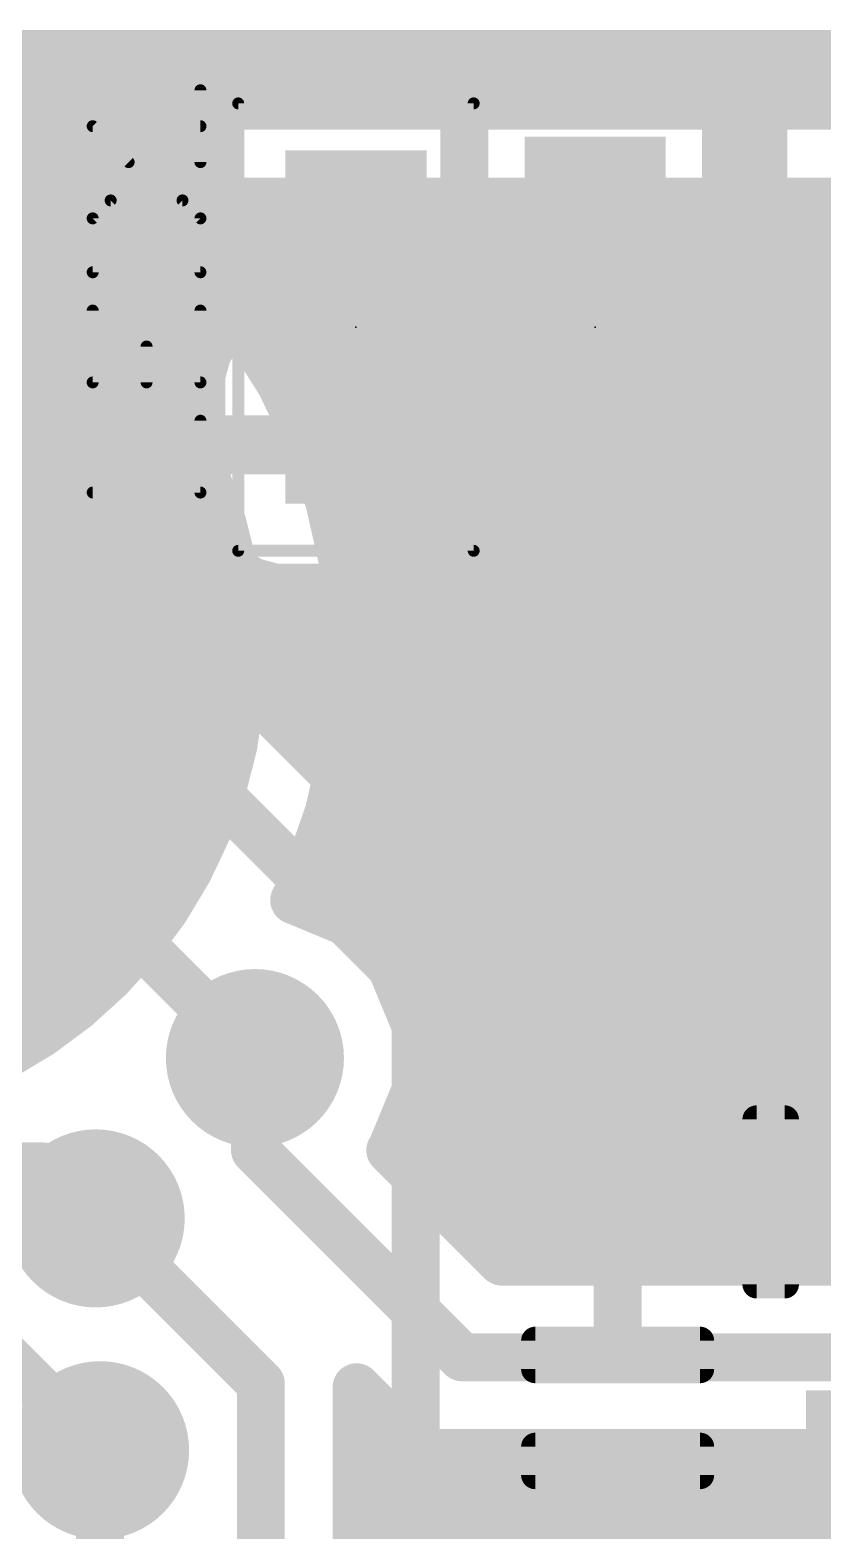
# Model space of a CAD drawing. Extents: x 2.9 to 30.2, y 6.6 to 27.7.
# Drawn here: x 17.16 to 20.53, y 13.43 to 19.8 of the extents above; entities that cross this region are included whole.
import ezdxf

# ---------------------------------------------------------------- set-up
doc = ezdxf.new("R2010")
doc.units = 0
for name, color, linetype in [('1', 22, 'CONTINUOUS'), ('16', 175, 'CONTINUOUS'), ('18', 82, 'CONTINUOUS'), ('21', 2, 'CONTINUOUS'), ('23', 7, 'CONTINUOUS'), ('39', 22, 'CONTINUOUS')]:
    doc.layers.add(name, color=color, linetype=linetype)

# ---------------------------------------------------------------- blocks, each defined once
blk = doc.blocks.new('PIE')
at = {"const_width": 0.5}
blk.add_lwpolyline([(0, -0.25, 1), (0, 0.25, 1), (0, -0.25)], format="xyb", dxfattribs=at)
blk = doc.blocks.new('RECT')
blk.add_solid([(-0.5, -0.5), (0.5, -0.5), (-0.5, 0.5), (0.5, 0.5)])
blk = doc.blocks.new('RECT131200X38400R50')
at = {"const_width": 0.06}
blk.add_lwpolyline([(0.38, -0.06), (0.38, 0.06, 0.4142), (0.35, 0.09), (-0.35, 0.09, 0.4142), (-0.38, 0.06), (-0.38, -0.06, 0.4142), (-0.35, -0.09), (0.35, -0.09, 0.4142)], format="xyb", close=True, dxfattribs=at)
blk.add_solid([(-0.365, -0.075), (0.365, -0.075), (-0.365, 0.075), (0.365, 0.075)])
blk = doc.blocks.new('ROUNDV')
at = {"const_width": 0.5}
blk.add_lwpolyline([(0, -0.25, 1), (0, 0.25, 1), (0, -0.25)], format="xyb", dxfattribs=at)

msp = doc.modelspace()

# ---------------------------------------------------------------- linework, layer by layer
at = {"layer": '1', "const_width": 0.2032}
for points in [[(16.9096, 19.702), (27.5419, 19.702)], [(18.1157, 19.5968), (17.9372, 19.4183)], [(18.9683, 19.5968), (18.1157, 19.5968)], [(19.021, 19.544), (18.9683, 19.5968)], [(19.1317, 19.6548), (19.021, 19.544)], [(19.9842, 19.6548), (19.1317, 19.6548)], [(20.1628, 19.4763), (19.9842, 19.6548)], [(20.4017, 19.6548), (20.2232, 19.4763)], [(21.2543, 19.6548), (20.4017, 19.6548)], [(16.9166, 19.5072), (18.0262, 19.5072)], [(20.1318, 19.5072), (20.2541, 19.5072)], [(20.1628, 18.6237), (20.1628, 19.4763)], [(20.2232, 19.4763), (20.2232, 18.6237)], [(17.9372, 19.4183), (17.9372, 18.6657)], [(16.3094, 19.304), (17.9372, 19.304)], [(20.1628, 19.304), (20.2232, 19.304)], [(16.9166, 19.1008), (17.9372, 19.1008)], [(20.1628, 19.1008), (20.2232, 19.1008)], [(18.55, 19.05), (18.542, 19.042)], [(19.558, 19.05), (18.55, 19.05)], [(16.8939, 18.8976), (17.9372, 18.8976)], [(20.1628, 18.8976), (20.2232, 18.8976)], [(16.6862, 18.6944), (17.9372, 18.6944)], [(17.9372, 18.6657), (18.0254, 18.5776)], [(20.1628, 18.6944), (20.2232, 18.6944)], [(18.0237, 18.5765), (17.9575, 18.5103)], [(18.0254, 18.5776), (18.0237, 18.5765)], [(20.081, 18.542), (20.1628, 18.6237)], [(20.2232, 18.6237), (20.305, 18.542)], [(20.1628, 18.4603), (20.081, 18.542)], [(20.305, 18.542), (20.2232, 18.4603)], [(15.9156, 18.4912), (17.9464, 18.4912)], [(17.9575, 18.5103), (17.9106, 18.4293)], [(20.1318, 18.4912), (20.2541, 18.4912)], [(20.1628, 17.6077), (20.1628, 18.4603)], [(20.2232, 18.4603), (20.2232, 17.6077)], [(17.9106, 18.4293), (17.8864, 18.3388)], [(17.8864, 18.3388), (17.8864, 18.0654)], [(16.1188, 18.288), (17.8864, 18.288)], [(20.1628, 18.288), (20.2232, 18.288)], [(16.322, 18.0848), (17.8864, 18.0848)], [(17.8864, 18.0654), (18.5186, 18.0654)], [(18.5186, 18.0654), (18.5186, 18.0186)], [(20.1628, 18.0848), (20.2232, 18.0848)], [(18.5186, 18.0186), (17.8864, 18.0186)], [(17.8864, 18.0186), (17.8864, 17.7452)], [(18.5186, 17.4364), (18.5186, 18.0186)], [(18.5186, 18.0186), (18.5654, 18.0186)], [(18.5654, 18.0186), (18.5654, 17.4364)], [(19.6535, 17.9385), (19.558, 18.034)], [(19.6535, 14.177), (19.6535, 17.9385)], [(16.4969, 17.8816), (17.8864, 17.8816)], [(18.5186, 17.8816), (18.5654, 17.8816)], [(20.1628, 17.8816), (20.2232, 17.8816)], [(17.8864, 17.7452), (17.9106, 17.6547)], [(16.4969, 17.6784), (17.9043, 17.6784)], [(17.9106, 17.6547), (17.9575, 17.5737)], [(18.5186, 17.6784), (18.5654, 17.6784)], [(20.1628, 17.6784), (20.2232, 17.6784)], [(17.9575, 17.5737), (18.0237, 17.5075)], [(20.0599, 17.5048), (20.1628, 17.6077)], [(20.2232, 17.6077), (20.4017, 17.4292)], [(18.0237, 17.5075), (18.1047, 17.4606)], [(18.9793, 17.4606), (19.056, 17.5049)], [(19.056, 17.5049), (19.1317, 17.4292)], [(20.0599, 16.6976), (20.0599, 17.5048)], [(16.4969, 17.4752), (18.0795, 17.4752)], [(18.1047, 17.4606), (18.1952, 17.4364)], [(18.1952, 17.4364), (18.5186, 17.4364)], [(18.5186, 17.4752), (18.5654, 17.4752)], [(18.5654, 17.4364), (18.8888, 17.4364)], [(18.8888, 17.4364), (18.9793, 17.4606)], [(19.0045, 17.4752), (19.0857, 17.4752)], [(19.1317, 17.4292), (19.2471, 17.4292)], [(19.2471, 17.4292), (19.2471, 14.6018)], [(20.0599, 17.4752), (20.3557, 17.4752)], [(20.4017, 17.4292), (20.4216, 17.4292)], [(20.4216, 17.4292), (20.4216, 17.0593)], [(16.4969, 17.272), (19.2471, 17.272)], [(20.0599, 17.272), (20.4216, 17.272)], [(17.9752, 17.1162), (16.5513, 17.1162)], [(18.2132, 16.8781), (17.9752, 17.1162)], [(18.0226, 17.0688), (19.2471, 17.0688)], [(20.0599, 17.0688), (20.4216, 17.0688)], [(20.4216, 17.0593), (20.0599, 16.6976)], [(19.2024, 15.889), (18.2132, 16.8781)], [(18.2258, 16.8656), (19.2471, 16.8656)], [(20.0599, 16.8656), (20.2279, 16.8656)], [(20.3035, 16.3665), (20.828, 16.891)], [(16.383, 16.7098), (17.8068, 16.7098)], [(18.796, 15.7206), (17.8068, 16.7098)], [(18.429, 16.6624), (19.2471, 16.6624)], [(18.6322, 16.4592), (19.2471, 16.4592)], [(20.3035, 14.827), (20.3035, 16.3665)], [(16.6289, 16.3034), (17.2473, 16.3034)], [(17.2473, 16.3034), (18.113, 15.4377)], [(18.8354, 16.256), (19.2471, 16.256)], [(19.0386, 16.0528), (19.2471, 16.0528)], [(19.2024, 14.6018), (19.2024, 15.889)], [(19.2024, 15.8496), (19.2471, 15.8496)], [(18.796, 13.0374), (18.796, 15.7206)], [(19.2024, 15.6464), (19.2471, 15.6464)], [(19.2024, 15.4432), (19.2471, 15.4432)], [(19.2024, 15.24), (19.2471, 15.24)], [(19.2024, 15.0368), (19.2471, 15.0368)], [(15.422, 14.9778), (17.2158, 14.9778)], [(17.2158, 14.9778), (17.4368, 14.7569)], [(19.2024, 14.8336), (19.2471, 14.8336)], [(19.2024, 14.6304), (19.2471, 14.6304)], [(19.2471, 14.6018), (19.2024, 14.6018)], [(16.7499, 14.4778), (17.4554, 13.7724)]]:
    msp.add_lwpolyline(points, dxfattribs=at)
at = {"layer": '1', "const_width": 0.1016}
for points in [[(18.1157, 19.6476, 1), (18.1157, 19.546)], [(18.1517, 19.5609, 1), (18.0798, 19.6327)], [(19.0042, 19.6327, 1), (18.9323, 19.5609)], [(18.9683, 19.546, 1), (18.9683, 19.6476)], [(19.1317, 19.7056, 1), (19.1317, 19.604)], [(19.1677, 19.6189, 1), (19.0958, 19.6907)], [(20.0202, 19.6907, 1), (19.9483, 19.6189)], [(19.9842, 19.604, 1), (19.9842, 19.7056)], [(20.4017, 19.7056, 1), (20.4017, 19.604)], [(20.4377, 19.6189, 1), (20.3658, 19.6907)], [(18.0262, 19.4564, 1), (18.0262, 19.558)], [(18.9851, 19.58, 1), (19.0569, 19.5081)], [(18.9851, 19.5081, 1), (19.0569, 19.58)], [(20.1318, 19.558, 1), (20.1318, 19.4564)], [(20.2136, 19.4763, 1), (20.112, 19.4763)], [(20.274, 19.4763, 1), (20.1724, 19.4763)], [(20.2541, 19.4564, 1), (20.2541, 19.558)], [(17.988, 19.4183, 1), (17.8864, 19.4183)], [(17.9013, 19.4542, 1), (17.9731, 19.3823)], [(20.1269, 19.4403, 1), (20.1987, 19.5122)], [(20.1873, 19.5122, 1), (20.2591, 19.4403)], [(17.9372, 19.2532, 1), (17.9372, 19.3548)], [(20.1628, 19.3548, 1), (20.1628, 19.2532)], [(20.2232, 19.2532, 1), (20.2232, 19.3548)], [(17.9372, 19.05, 1), (17.9372, 19.1516)], [(20.1628, 19.1516, 1), (20.1628, 19.05)], [(20.2232, 19.05, 1), (20.2232, 19.1516)], [(18.5061, 19.0779, 1), (18.5779, 19.0061)], [(18.55, 19.1008, 1), (18.55, 18.9992)], [(18.5859, 19.0141, 1), (18.5141, 19.0859)], [(19.558, 18.9992, 1), (19.558, 19.1008)], [(17.9372, 18.8468, 1), (17.9372, 18.9484)], [(20.1628, 18.9484, 1), (20.1628, 18.8468)], [(20.2232, 18.8468, 1), (20.2232, 18.9484)], [(17.9731, 18.7017, 1), (17.9013, 18.6298)], [(17.9372, 18.6436, 1), (17.9372, 18.7452)], [(20.1628, 18.7452, 1), (20.1628, 18.6436)], [(20.2232, 18.6436, 1), (20.2232, 18.7452)], [(17.8864, 18.6657, 1), (17.988, 18.6657)], [(18.0596, 18.5406, 1), (17.9877, 18.6125)], [(18.0508, 18.5335, 1), (18, 18.6216)], [(20.1987, 18.5878, 1), (20.1269, 18.6597)], [(20.2591, 18.6597, 1), (20.1873, 18.5878)], [(17.9983, 18.6206, 1), (18.049, 18.5325)], [(17.9895, 18.5416, 1), (18.0613, 18.6135)], [(20.117, 18.5779, 1), (20.0451, 18.5061)], [(20.0451, 18.5779, 1), (20.117, 18.5061)], [(20.112, 18.6237, 1), (20.2136, 18.6237)], [(20.1724, 18.6237, 1), (20.274, 18.6237)], [(20.3409, 18.5061, 1), (20.269, 18.5779)], [(20.269, 18.5061, 1), (20.3409, 18.5779)], [(17.9215, 18.5463, 1), (17.9934, 18.4744)], [(18.0014, 18.4849, 1), (17.9135, 18.5357)], [(17.9464, 18.4404, 1), (17.9464, 18.542)], [(20.1318, 18.542, 1), (20.1318, 18.4404)], [(20.2136, 18.4603, 1), (20.112, 18.4603)], [(20.274, 18.4603, 1), (20.1724, 18.4603)], [(20.2541, 18.4404, 1), (20.2541, 18.542)], [(17.8666, 18.4547, 1), (17.9546, 18.4039)], [(17.9597, 18.4161, 1), (17.8616, 18.4424)], [(20.1269, 18.4243, 1), (20.1987, 18.4962)], [(20.1873, 18.4962, 1), (20.2591, 18.4243)], [(17.9372, 18.3388, 1), (17.8356, 18.3388)], [(17.8373, 18.352, 1), (17.9355, 18.3257)], [(17.8864, 18.2372, 1), (17.8864, 18.3388)], [(20.1628, 18.3388, 1), (20.1628, 18.2372)], [(20.2232, 18.2372, 1), (20.2232, 18.3388)], [(17.8864, 18.1162, 1), (17.8864, 18.0146)], [(17.8864, 18.034, 1), (17.8864, 18.1356)], [(18.5694, 18.0654, 1), (18.4678, 18.0654)], [(18.5186, 18.0146, 1), (18.5186, 18.1162)], [(20.1628, 18.1356, 1), (20.1628, 18.034)], [(20.2232, 18.034, 1), (20.2232, 18.1356)], [(17.8864, 18.0694, 1), (17.8864, 17.9678)], [(17.9372, 18.0186, 1), (17.8356, 18.0186)], [(17.8356, 18.0654, 1), (17.9372, 18.0654)], [(18.5694, 18.0186, 1), (18.4678, 18.0186)], [(18.5186, 18.0694, 1), (18.5186, 17.9678)], [(18.6162, 18.0186, 1), (18.5146, 18.0186)], [(18.5186, 17.9678, 1), (18.5186, 18.0694)], [(18.5654, 17.9678, 1), (18.5654, 18.0694)], [(19.5939, 18.0699, 1), (19.5221, 17.9981)], [(18.4678, 18.0186, 1), (18.5694, 18.0186)], [(19.7043, 17.9385, 1), (19.6027, 17.9385)], [(17.8864, 17.8308, 1), (17.8864, 17.9324)], [(18.5186, 17.9324, 1), (18.5186, 17.8308)], [(18.5654, 17.8308, 1), (18.5654, 17.9324)], [(19.6176, 17.9026, 1), (19.6894, 17.9744)], [(20.1628, 17.9324, 1), (20.1628, 17.8308)], [(20.2232, 17.8308, 1), (20.2232, 17.9324)], [(17.9355, 17.7583, 1), (17.8373, 17.732)], [(17.8356, 17.7452, 1), (17.9372, 17.7452)], [(17.9546, 17.6801, 1), (17.8666, 17.6293)], [(17.9043, 17.6276, 1), (17.9043, 17.7292)], [(18.5186, 17.7292, 1), (18.5186, 17.6276)], [(18.5654, 17.6276, 1), (18.5654, 17.7292)], [(20.1628, 17.7292, 1), (20.1628, 17.6276)], [(20.2232, 17.6276, 1), (20.2232, 17.7292)], [(17.8616, 17.6416, 1), (17.9597, 17.6679)], [(17.9934, 17.6096, 1), (17.9215, 17.5377)], [(20.112, 17.6077, 1), (20.2136, 17.6077)], [(20.1987, 17.5718, 1), (20.1269, 17.6437)], [(20.2591, 17.6437, 1), (20.1873, 17.5718)], [(20.1724, 17.6077, 1), (20.274, 17.6077)], [(17.9135, 17.5483, 1), (18.0014, 17.5991)], [(18.0491, 17.5514, 1), (17.9983, 17.4635)], [(17.9877, 17.4715, 1), (18.0596, 17.5434)], [(19.0919, 17.5409, 1), (19.0201, 17.469)], [(19.0814, 17.461, 1), (19.0306, 17.5489)], [(20.1107, 17.5048, 1), (20.0091, 17.5048)], [(18.1179, 17.5097, 1), (18.0916, 17.4116)], [(18.0793, 17.4166, 1), (18.1301, 17.5046)], [(18.0795, 17.4244, 1), (18.0795, 17.526)], [(18.1952, 17.4872, 1), (18.1952, 17.3856)], [(18.182, 17.3873, 1), (18.2083, 17.4855)], [(18.5186, 17.526, 1), (18.5186, 17.4244)], [(18.5654, 17.4872, 1), (18.5654, 17.3856)], [(18.5186, 17.3856, 1), (18.5186, 17.4872)], [(18.5654, 17.4244, 1), (18.5654, 17.526)], [(18.8757, 17.4855, 1), (18.902, 17.3873)], [(18.8888, 17.3856, 1), (18.8888, 17.4872)], [(18.9539, 17.5046, 1), (19.0047, 17.4166)], [(19.0045, 17.526, 1), (19.0045, 17.4244)], [(18.9924, 17.4116, 1), (18.9661, 17.5097)], [(19.1317, 17.48, 1), (19.1317, 17.3784)], [(19.0857, 17.4244, 1), (19.0857, 17.526)], [(19.2979, 17.4292, 1), (19.1963, 17.4292)], [(19.2471, 17.3784, 1), (19.2471, 17.48)], [(20.024, 17.5408, 1), (20.0958, 17.4689)], [(20.0599, 17.526, 1), (20.0599, 17.4244)], [(20.4017, 17.48, 1), (20.4017, 17.3784)], [(20.3557, 17.4244, 1), (20.3557, 17.526)], [(20.4724, 17.4292, 1), (20.3708, 17.4292)], [(20.4216, 17.3784, 1), (20.4216, 17.48)], [(18.4678, 17.4364, 1), (18.5694, 17.4364)], [(18.5146, 17.4364, 1), (18.6162, 17.4364)], [(19.0958, 17.3933, 1), (19.1677, 17.4651)], [(20.3658, 17.3933, 1), (20.4377, 17.4651)], [(19.2471, 17.2212, 1), (19.2471, 17.3228)], [(20.0599, 17.3228, 1), (20.0599, 17.2212)], [(20.4216, 17.2212, 1), (20.4216, 17.3228)], [(18.0111, 17.1521, 1), (17.9392, 17.0803)], [(17.9752, 17.0654, 1), (17.9752, 17.167)], [(18.0226, 17.1196, 1), (18.0226, 17.018)], [(19.2471, 17.018, 1), (19.2471, 17.1196)], [(20.0599, 17.1196, 1), (20.0599, 17.018)], [(20.4575, 17.0234, 1), (20.3857, 17.0953)], [(20.4216, 17.018, 1), (20.4216, 17.1196)], [(20.3708, 17.0593, 1), (20.4724, 17.0593)], [(18.2491, 16.9141, 1), (18.1773, 16.8422)], [(18.2258, 16.9164, 1), (18.2258, 16.8148)], [(18.1773, 16.8422, 1), (18.2491, 16.9141)], [(19.2471, 16.8148, 1), (19.2471, 16.9164)], [(20.0599, 16.9164, 1), (20.0599, 16.8148)], [(20.2279, 16.8148, 1), (20.2279, 16.9164)], [(17.8427, 16.7457, 1), (17.7709, 16.6739)], [(17.8068, 16.659, 1), (17.8068, 16.7606)], [(18.429, 16.7132, 1), (18.429, 16.6116)], [(19.2471, 16.6116, 1), (19.2471, 16.7132)], [(20.024, 16.7335, 1), (20.0958, 16.6617)], [(20.0091, 16.6976, 1), (20.1107, 16.6976)], [(18.6322, 16.51, 1), (18.6322, 16.4084)], [(19.2471, 16.4084, 1), (19.2471, 16.51)], [(20.3543, 16.3665, 1), (20.2527, 16.3665)], [(20.2676, 16.4024, 1), (20.3394, 16.3306)], [(17.2832, 16.3393, 1), (17.2114, 16.2675)], [(17.2473, 16.2526, 1), (17.2473, 16.3542)], [(18.8354, 16.3068, 1), (18.8354, 16.2052)], [(19.2471, 16.2052, 1), (19.2471, 16.3068)], [(19.0386, 16.1036, 1), (19.0386, 16.002)], [(19.2471, 16.002, 1), (19.2471, 16.1036)], [(19.2532, 15.889, 1), (19.1516, 15.889)], [(19.2024, 15.9004, 1), (19.2024, 15.7988)], [(19.1665, 15.853, 1), (19.2383, 15.9249)], [(19.2471, 15.7988, 1), (19.2471, 15.9004)], [(18.8468, 15.7206, 1), (18.7452, 15.7206)], [(18.7601, 15.6847, 1), (18.8319, 15.7565)], [(19.2024, 15.6972, 1), (19.2024, 15.5956)], [(19.2471, 15.5956, 1), (19.2471, 15.6972)], [(18.0771, 15.4018, 1), (18.1489, 15.4736)], [(19.2024, 15.494, 1), (19.2024, 15.3924)], [(19.2471, 15.3924, 1), (19.2471, 15.494)], [(19.2024, 15.2908, 1), (19.2024, 15.1892)], [(19.2471, 15.1892, 1), (19.2471, 15.2908)], [(19.2024, 15.0876, 1), (19.2024, 14.986)], [(19.2471, 14.986, 1), (19.2471, 15.0876)], [(17.2517, 15.0137, 1), (17.1799, 14.9419)], [(17.2158, 14.927, 1), (17.2158, 15.0286)], [(19.2024, 14.8844, 1), (19.2024, 14.7828)], [(19.2471, 14.7828, 1), (19.2471, 14.8844)], [(20.2527, 14.827, 1), (20.3543, 14.827)], [(17.4008, 14.7209, 1), (17.4727, 14.7928)], [(19.2024, 14.6812, 1), (19.2024, 14.5796)], [(19.2471, 14.5796, 1), (19.2471, 14.6812)], [(19.2024, 14.6526, 1), (19.2024, 14.551)], [(19.2471, 14.551, 1), (19.2471, 14.6526)], [(19.1516, 14.6018, 1), (19.2532, 14.6018)], [(19.1963, 14.6018, 1), (19.2979, 14.6018)], [(19.6027, 14.177, 1), (19.7043, 14.177)], [(17.4194, 13.7364, 1), (17.4913, 13.8083)]]:
    msp.add_lwpolyline(points, format="xyb", dxfattribs=at)
at = {"layer": '16', "const_width": 0.2032}
for points in [[(15.1611, 19.4818), (25.2422, 19.4818)], [(17.7225, 18.9281), (17.5378, 19.0754)], [(17.5378, 19.0754), (25.0739, 19.0754)], [(17.9121, 18.7385), (17.7225, 18.9281)], [(17.753, 18.8976), (25.2517, 18.8976)], [(18.0793, 18.5288), (17.9121, 18.7385)], [(17.9472, 18.6944), (25.4549, 18.6944)], [(18.222, 18.3017), (18.0793, 18.5288)], [(18.1029, 18.4912), (25.6581, 18.4912)], [(18.3383, 18.0601), (18.222, 18.3017)], [(18.2286, 18.288), (25.8613, 18.288)], [(18.3265, 18.0848), (26.0242, 18.0848)], [(18.4269, 17.807), (18.3383, 18.0601)], [(18.4008, 17.8816), (26.0242, 17.8816)], [(18.4866, 17.5456), (18.4269, 17.807)], [(18.4563, 17.6784), (26.0242, 17.6784)], [(18.5166, 17.2791), (18.4866, 17.5456)], [(18.4945, 17.4752), (26.0242, 17.4752)], [(16.2306, 17.2466), (18.5166, 17.2466)], [(18.5166, 17.2466), (18.5166, 17.2791)], [(18.5166, 17.272), (26.0242, 17.272)], [(16.2306, 17.0688), (26.0242, 17.0688)], [(18.5166, 17.0434), (16.2306, 17.0434)], [(18.4866, 16.7444), (18.5166, 17.0109)], [(18.5166, 17.0109), (18.5166, 17.0434)], [(18.5002, 16.8656), (26.0242, 16.8656)], [(18.4269, 16.483), (18.4866, 16.7444)], [(18.4678, 16.6624), (26.0242, 16.6624)], [(18.3383, 16.2299), (18.4269, 16.483)], [(18.4186, 16.4592), (21.728, 16.4592)], [(18.2796, 16.108), (18.3383, 16.2299)], [(18.3475, 16.256), (21.5173, 16.256)], [(18.4999, 16.0167), (18.2796, 16.108)], [(18.4128, 16.0528), (21.4331, 16.0528)], [(18.692, 15.8246), (18.4999, 16.0167)], [(18.667, 15.8496), (21.415, 15.8496)], [(18.796, 15.5736), (18.692, 15.8246)], [(18.7658, 15.6464), (21.4527, 15.6464)], [(18.796, 15.3019), (18.796, 15.5736)], [(18.113, 15.4377), (18.113, 15.0465)], [(18.796, 15.4432), (21.5621, 15.4432)], [(18.692, 15.0508), (18.796, 15.3019)], [(18.7704, 15.24), (21.8419, 15.24)], [(18.113, 15.0465), (18.9928, 14.1668)], [(18.6877, 15.0465), (18.692, 15.0508)], [(19.1611, 14.5732), (18.6877, 15.0465)], [(18.6975, 15.0368), (23.3273, 15.0368)], [(18.9007, 14.8336), (23.4114, 14.8336)], [(17.4368, 14.7569), (18.1384, 14.0553)], [(19.1039, 14.6304), (23.5969, 14.6304)], [(23.7079, 14.5732), (19.1611, 14.5732)], [(18.9928, 14.1668), (24.5808, 14.1668)], [(18.1384, 14.0553), (18.1384, 11.9255)], [(18.5448, 11.7574), (18.5448, 14.0401)], [(18.5448, 14.0401), (18.5864, 13.9984)], [(18.5448, 14.0208), (18.564, 14.0208)], [(18.5864, 13.9984), (18.5864, 13.9984)], [(18.5864, 13.9984), (18.8244, 13.7604)], [(18.5448, 13.8176), (18.7672, 13.8176)], [(17.4554, 13.7724), (17.4554, 12.2084)], [(18.8244, 13.7604), (24.1357, 13.7604)], [(18.5448, 13.6144), (24.3249, 13.6144)], [(18.5448, 13.4112), (25.1453, 13.4112)]]:
    msp.add_lwpolyline(points, dxfattribs=at)
at = {"layer": '16', "const_width": 0.1016}
for points in [[(17.5694, 19.1151, 1), (17.5061, 19.0357)], [(17.5378, 19.1262, 1), (17.5378, 19.0246)], [(17.7584, 18.964, 1), (17.6866, 18.8922)], [(17.6908, 18.8884, 1), (17.7541, 18.9678)], [(17.753, 18.9484, 1), (17.753, 18.8468)], [(17.9518, 18.7701, 1), (17.8724, 18.7068)], [(17.8762, 18.7026, 1), (17.948, 18.7744)], [(17.9472, 18.7452, 1), (17.9472, 18.6436)], [(18.1223, 18.5558, 1), (18.0363, 18.5018)], [(18.0396, 18.4971, 1), (18.119, 18.5605)], [(18.1029, 18.542, 1), (18.1029, 18.4404)], [(18.2677, 18.3238, 1), (18.1762, 18.2797)], [(18.2286, 18.3388, 1), (18.2286, 18.2372)], [(18.179, 18.2747, 1), (18.265, 18.3288)], [(18.3265, 18.1356, 1), (18.3265, 18.034)], [(18.3863, 18.0769, 1), (18.2904, 18.0434)], [(18.2926, 18.0381, 1), (18.3841, 18.0822)], [(18.4008, 17.9324, 1), (18.4008, 17.8308)], [(18.4764, 17.8183, 1), (18.3774, 17.7957)], [(18.3789, 17.7902, 1), (18.4748, 17.8238)], [(18.4563, 17.7292, 1), (18.4563, 17.6276)], [(18.5371, 17.5513, 1), (18.4361, 17.5399)], [(18.437, 17.5343, 1), (18.5361, 17.5569)], [(18.4945, 17.526, 1), (18.4945, 17.4244)], [(18.5674, 17.2791, 1), (18.4658, 17.2791)], [(18.5166, 17.3228, 1), (18.5166, 17.2212)], [(18.5166, 17.1958, 1), (18.5166, 17.2974)], [(18.4658, 17.2466, 1), (18.5674, 17.2466)], [(18.4661, 17.2734, 1), (18.5671, 17.2848)], [(18.5674, 17.0434, 1), (18.4658, 17.0434)], [(18.5671, 17.0052, 1), (18.4661, 17.0166)], [(18.5166, 16.9926, 1), (18.5166, 17.0942)], [(18.4658, 17.0109, 1), (18.5674, 17.0109)], [(18.5002, 16.9164, 1), (18.5002, 16.8148)], [(18.5361, 16.7331, 1), (18.437, 16.7557)], [(18.4678, 16.7132, 1), (18.4678, 16.6116)], [(18.4361, 16.7501, 1), (18.5371, 16.7387)], [(18.4748, 16.4662, 1), (18.3789, 16.4998)], [(18.4186, 16.51, 1), (18.4186, 16.4084)], [(18.3774, 16.4943, 1), (18.4764, 16.4717)], [(18.3841, 16.2078, 1), (18.2926, 16.2519)], [(18.3475, 16.3068, 1), (18.3475, 16.2052)], [(18.2904, 16.2466, 1), (18.3863, 16.2131)], [(18.2991, 16.1549, 1), (18.2602, 16.061)], [(18.2339, 16.13, 1), (18.3254, 16.0859)], [(18.4128, 16.1036, 1), (18.4128, 16.002)], [(18.5358, 16.0526, 1), (18.464, 15.9808)], [(18.4804, 15.9698, 1), (18.5193, 16.0637)], [(18.667, 15.9004, 1), (18.667, 15.7988)], [(18.7389, 15.844, 1), (18.6451, 15.8052)], [(18.6561, 15.7887, 1), (18.7279, 15.8605)], [(18.7658, 15.6972, 1), (18.7658, 15.5956)], [(18.8468, 15.5736, 1), (18.7452, 15.5736)], [(18.7491, 15.5541, 1), (18.8429, 15.593)], [(18.1638, 15.4377, 1), (18.0622, 15.4377)], [(18.796, 15.494, 1), (18.796, 15.3924)], [(18.8429, 15.2824, 1), (18.7491, 15.3213)], [(18.7704, 15.2908, 1), (18.7704, 15.1892)], [(18.7452, 15.3019, 1), (18.8468, 15.3019)], [(18.1489, 15.0825, 1), (18.0771, 15.0106)], [(18.7236, 15.0825, 1), (18.6518, 15.0106)], [(18.6518, 15.0825, 1), (18.7236, 15.0106)], [(18.6451, 15.0703, 1), (18.7389, 15.0314)], [(18.6975, 15.0876, 1), (18.6975, 14.986)], [(18.7279, 15.0149, 1), (18.6561, 15.0868)], [(18.0622, 15.0465, 1), (18.1638, 15.0465)], [(18.9007, 14.8844, 1), (18.9007, 14.7828)], [(17.4727, 14.7928, 1), (17.4008, 14.7209)], [(19.1039, 14.6812, 1), (19.1039, 14.5796)], [(19.1611, 14.624, 1), (19.1611, 14.5224)], [(19.1252, 14.5372, 1), (19.197, 14.6091)], [(18.9928, 14.2176, 1), (18.9928, 14.116)], [(18.9568, 14.1308, 1), (19.0287, 14.2027)], [(18.1892, 14.0553, 1), (18.0876, 14.0553)], [(18.1024, 14.0193, 1), (18.1743, 14.0912)], [(18.5807, 14.076, 1), (18.5088, 14.0041)], [(18.5956, 14.0401, 1), (18.494, 14.0401)], [(18.5448, 14.0716, 1), (18.5448, 13.97)], [(18.6223, 14.0344, 1), (18.5504, 13.9625)], [(18.6372, 13.9984, 1), (18.5356, 13.9984)], [(18.564, 13.97, 1), (18.564, 14.0716)], [(18.5356, 13.9984, 1), (18.6372, 13.9984)], [(18.5504, 13.9625, 1), (18.6223, 14.0344)], [(18.5448, 13.8684, 1), (18.5448, 13.7668)], [(18.7672, 13.7668, 1), (18.7672, 13.8684)], [(17.5062, 13.7724, 1), (17.4046, 13.7724)], [(18.8244, 13.8112, 1), (18.8244, 13.7096)], [(18.7885, 13.7244, 1), (18.8604, 13.7963)], [(18.5448, 13.6652, 1), (18.5448, 13.5636)], [(18.5448, 13.462, 1), (18.5448, 13.3604)]]:
    msp.add_lwpolyline(points, format="xyb", dxfattribs=at)
at = {"layer": '21'}
for points, const_width in [([(19.0024, 17.4847), (19.0023, 19.5993)], 0.2032), ([(19.0023, 19.5993), (20.1137, 19.5993)], 0.2032), ([(20.1137, 19.5993), (20.1137, 17.4847)], 0.2032), ([(20.2724, 17.4847), (20.2723, 19.5993)], 0.2032), ([(20.2723, 19.5993), (21.3837, 19.5993)], 0.2032), ([(17.8816, 19.2426), (17.8816, 19.5477)], 0.0508), ([(17.5765, 19.2426), (17.424, 19.3952)], 0.0508), ([(17.424, 19.3952), (17.8816, 19.3952)], 0.0508), ([(17.5003, 19.0799), (17.424, 19.0037)], 0.0508), ([(17.8053, 19.0799), (17.5003, 19.0799)], 0.0508), ([(17.8816, 19.0037), (17.8053, 19.0799)], 0.0508), ([(17.424, 19.0037), (17.424, 18.7749)], 0.0508), ([(17.8816, 18.7749), (17.8816, 19.0037)], 0.0508), ([(17.424, 18.7749), (17.8816, 18.7749)], 0.0508), ([(18.542, 18.4658), (18.3896, 18.6182)], 0.1524), ([(18.542, 18.6182), (18.3896, 18.6182)], 0.1524), ([(18.542, 18.4658), (18.542, 18.6182)], 0.1524), ([(18.6944, 18.6182), (18.542, 18.6182)], 0.1524), ([(18.542, 18.4658), (18.6944, 18.6182)], 0.1524), ([(17.424, 18.6122), (17.424, 18.3071)], 0.0508), ([(17.8816, 18.3071), (17.8816, 18.6122)], 0.0508), ([(17.6528, 18.3071), (17.6528, 18.4596)], 0.0508), ([(17.424, 18.3071), (17.8816, 18.3071)], 0.0508), ([(17.8816, 17.8394), (17.8816, 18.1444)], 0.0508), ([(17.424, 17.8394), (17.8816, 17.8394)], 0.0508), ([(20.1137, 17.4847), (19.0024, 17.4847)], 0.2032), ([(21.3837, 17.4847), (20.2724, 17.4847)], 0.2032), ([(19.6535, 14.827), (19.9535, 14.827)], 0.2032), ([(19.6535, 14.827), (19.6535, 14.527)], 0.2032)]:
    msp.add_lwpolyline(points, dxfattribs=dict(at, const_width=const_width))
for points, const_width in [([(19.0531, 19.5993, 1), (18.9515, 19.5993)], 0.1016), ([(19.0023, 19.6501, 1), (19.0023, 19.5485)], 0.1016), ([(20.1645, 19.5993, 1), (20.0629, 19.5993)], 0.1016), ([(20.1137, 19.5485, 1), (20.1137, 19.6501)], 0.1016), ([(20.3231, 19.5993, 1), (20.2215, 19.5993)], 0.1016), ([(20.2723, 19.6501, 1), (20.2723, 19.5485)], 0.1016), ([(17.8943, 19.5477, 1), (17.8689, 19.5477)], 0.0254), ([(17.424, 19.4079, 1), (17.424, 19.3825)], 0.0254), ([(17.433, 19.4041, 1), (17.415, 19.3862)], 0.0254), ([(17.8816, 19.3825, 1), (17.8816, 19.4079)], 0.0254), ([(17.5676, 19.2337, 1), (17.5855, 19.2516)], 0.0254), ([(17.8689, 19.2426, 1), (17.8943, 19.2426)], 0.0254), ([(17.5003, 19.0926, 1), (17.5003, 19.0672)], 0.0254), ([(17.5093, 19.071, 1), (17.4913, 19.0889)], 0.0254), ([(17.8143, 19.0889, 1), (17.7964, 19.071)], 0.0254), ([(17.8053, 19.0672, 1), (17.8053, 19.0926)], 0.0254), ([(17.4367, 19.0037, 1), (17.4113, 19.0037)], 0.0254), ([(17.415, 19.0127, 1), (17.433, 18.9947)], 0.0254), ([(17.8943, 19.0037, 1), (17.8689, 19.0037)], 0.0254), ([(17.8726, 18.9947, 1), (17.8906, 19.0127)], 0.0254), ([(17.424, 18.7876, 1), (17.424, 18.7622)], 0.0254), ([(17.4113, 18.7749, 1), (17.4367, 18.7749)], 0.0254), ([(17.8689, 18.7749, 1), (17.8943, 18.7749)], 0.0254), ([(17.8816, 18.7622, 1), (17.8816, 18.7876)], 0.0254), ([(18.3896, 18.6563, 1), (18.3896, 18.5801)], 0.0762), ([(18.4165, 18.6451, 1), (18.3627, 18.5913)], 0.0762), ([(18.5801, 18.6182, 1), (18.5039, 18.6182)], 0.0762), ([(18.542, 18.6563, 1), (18.542, 18.5801)], 0.0762), ([(18.542, 18.5801, 1), (18.542, 18.6563)], 0.0762), ([(18.7213, 18.5913, 1), (18.6675, 18.6451)], 0.0762), ([(18.6944, 18.5801, 1), (18.6944, 18.6563)], 0.0762), ([(17.4367, 18.6122, 1), (17.4113, 18.6122)], 0.0254), ([(17.8943, 18.6122, 1), (17.8689, 18.6122)], 0.0254), ([(17.6655, 18.4596, 1), (17.6401, 18.4596)], 0.0254), ([(18.5039, 18.4658, 1), (18.5801, 18.4658)], 0.0762), ([(18.5151, 18.4927, 1), (18.5689, 18.4389)], 0.0762), ([(18.5151, 18.4389, 1), (18.5689, 18.4927)], 0.0762), ([(17.424, 18.3198, 1), (17.424, 18.2944)], 0.0254), ([(17.4113, 18.3071, 1), (17.4367, 18.3071)], 0.0254), ([(17.6401, 18.3071, 1), (17.6655, 18.3071)], 0.0254), ([(17.8689, 18.3071, 1), (17.8943, 18.3071)], 0.0254), ([(17.8816, 18.2944, 1), (17.8816, 18.3198)], 0.0254), ([(17.8943, 18.1444, 1), (17.8689, 18.1444)], 0.0254), ([(17.424, 17.8521, 1), (17.424, 17.8267)], 0.0254), ([(17.8689, 17.8394, 1), (17.8943, 17.8394)], 0.0254), ([(17.8816, 17.8267, 1), (17.8816, 17.8521)], 0.0254), ([(19.0024, 17.5355, 1), (19.0024, 17.4339)], 0.1016), ([(18.9516, 17.4847, 1), (19.0532, 17.4847)], 0.1016), ([(20.0629, 17.4847, 1), (20.1645, 17.4847)], 0.1016), ([(20.1137, 17.4339, 1), (20.1137, 17.5355)], 0.1016), ([(20.2724, 17.5355, 1), (20.2724, 17.4339)], 0.1016), ([(20.2216, 17.4847, 1), (20.3232, 17.4847)], 0.1016), ([(19.6535, 14.8778, 1), (19.6535, 14.7762)], 0.1016), ([(19.7043, 14.827, 1), (19.6027, 14.827)], 0.1016), ([(19.9535, 14.7762, 1), (19.9535, 14.8778)], 0.1016), ([(19.6027, 14.527, 1), (19.7043, 14.527)], 0.1016)]:
    msp.add_lwpolyline(points, format="xyb", dxfattribs=dict(at, const_width=const_width))
at = {"layer": '23'}
for p in [(18.542, 18.542), (19.558, 18.542)]:
    msp.add_point(p, dxfattribs=at)
at = {"layer": '39', "const_width": 0.0508}
for points in [[(18.042, 17.592), (18.042, 19.492)], [(18.042, 19.492), (19.042, 19.492)], [(19.042, 19.492), (19.042, 17.592)], [(19.042, 17.592), (18.042, 17.592)]]:
    msp.add_lwpolyline(points, dxfattribs=at)
at = {"layer": '39', "const_width": 0.0254}
for points in [[(18.0547, 19.492, 1), (18.0293, 19.492)], [(18.042, 19.5047, 1), (18.042, 19.4793)], [(19.0547, 19.492, 1), (19.0293, 19.492)], [(19.042, 19.4793, 1), (19.042, 19.5047)], [(18.042, 17.6047, 1), (18.042, 17.5793)], [(18.0293, 17.592, 1), (18.0547, 17.592)], [(19.0293, 17.592, 1), (19.0547, 17.592)], [(19.042, 17.5793, 1), (19.042, 17.6047)]]:
    msp.add_lwpolyline(points, format="xyb", dxfattribs=at)

# ---------------------------------------------------------------- block references
at = {"layer": '1'}
for p, xscale, yscale, rotation in [((19.558, 19.05), 0.6, 0.6, 270), ((18.542, 19.042), 0.5, 0.6, 90), ((19.558, 18.034), 0.6, 0.6, 270), ((18.542, 18.042), 0.5, 0.6, 90), ((21.6535, 12.827), 2.4, 2.4, 270)]:
    msp.add_blockref('RECT', p, dxfattribs=dict(at, xscale=xscale, yscale=yscale, rotation=rotation))
at = {"layer": '1', "rotation": 270}
msp.add_blockref('RECT131200X38400R50', (20.3035, 14.827), dxfattribs=at)
at = {"layer": '1'}
for p in [(19.6535, 14.177), (19.6535, 13.727)]:
    msp.add_blockref('RECT131200X38400R50', p, dxfattribs=at)
at = {"layer": '16', "xscale": 4.064, "yscale": 4.064}
msp.add_blockref('PIE', (16.129, 17.145), dxfattribs=at)
at = {"layer": '18', "xscale": 0.7564, "yscale": 0.7564}
for p in [(17.145, 17.907), (17.145, 17.907), (18.796, 16.891), (18.796, 16.891), (18.113, 15.4377), (18.113, 15.4377), (17.4368, 14.7569), (17.4368, 14.7569), (17.4554, 13.7724), (17.4554, 13.7724)]:
    msp.add_blockref('ROUNDV', p, dxfattribs=at)

doc.saveas('drawing.dxf')
